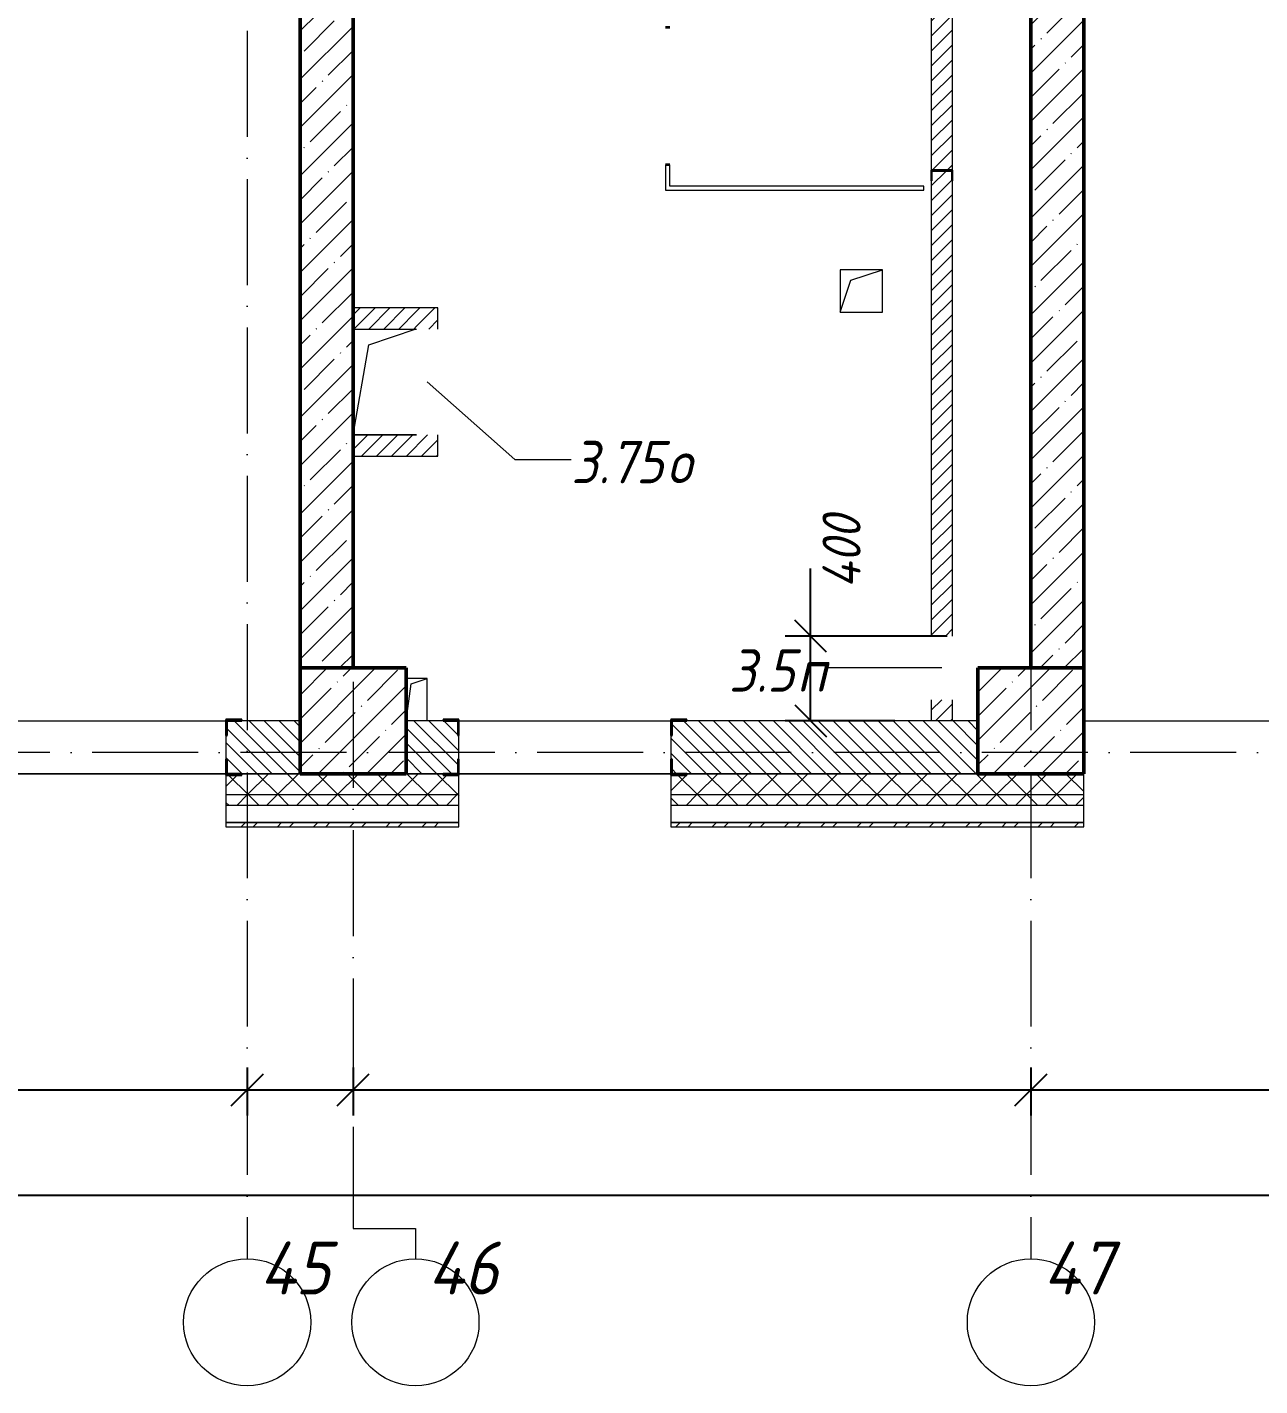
# Model space of a CAD drawing. Header units: millimetres. Extents: x -401725 to 250493, y 305116 to 802890.
# Drawn here: x 206647 to 212466, y 375834 to 382248 of the extents above; entities that cross this region are included whole.
import ezdxf

# ---------------------------------------------------------------- set-up
doc = ezdxf.new("R2010")
doc.units = ezdxf.units.MM
doc.linetypes.add('50_200_ШТРИХ_1Т_ш5_п1_п1_', pattern=[700, 500, -100, 0, -100])
for name, color, linetype, lineweight in [('A-____-____-DIMS', 7, 'Continuous', 9), ('A-DOOR-OPNG-MCUT', 7, 'Continuous', 35), ('A-FLOR-____-OTLN', 7, 'Continuous', 9), ('A-GENM-____-MCUT', 7, 'Continuous', 25), ('A-GENM-____-OTLN', 7, 'Continuous', 9), ('A-GENM-____-OTLN-1', 7, 'Continuous', 25), ('A-GLAZ-____-IDEN', 7, 'Continuous', 9), ('A-WALL-____-MCUT', 7, 'Continuous', 13), ('A-WALL-____-MCUT-1', 7, 'Continuous', 9), ('A-WALL-____-MCUT-2', 7, 'Continuous', 50), ('A-WALL-____-OTLN', 7, 'Continuous', 9), ('A-WALL-____-PATT-1', 7, 'Continuous', 9), ('A-WALL-FNSH-MCUT-1', 7, 'Continuous', 9), ('S-COLS-____-MCUT', 7, 'Continuous', 50), ('S-COLS-____-OTLN', 7, 'Continuous', 9), ('S-GRID-____-IDEN', 7, 'Continuous', 9), ('S-GRID-____-OTLN', 7, 'Continuous', 9), ('S-GRID-____-OTLN-1', 7, '50_200_ШТРИХ_1Т_ш5_п1_п1_', 9)]:
    doc.layers.add(name, color=color, linetype=linetype, lineweight=lineweight)
doc.layers.add('A-DOOR-____-OTLN-1', color=7, linetype='Continuous', lineweight=9, true_color=0xffffff)
doc.styles.add('ISOCPEUR_I', font='isocpeui.ttf', dxfattribs={"width": 0.9, "height": 2.5})
doc.styles.add('ISOCPEUR_I_10', font='isocpeui.ttf', dxfattribs={"width": 0.9, "height": 180})
doc.styles.add('ISOCPEUR_I_11', font='isocpeui.ttf', dxfattribs={"width": 0.9, "height": 200})
doc.styles.add('ISOCPEUR_I_9', font='isocpeui.ttf', dxfattribs={"width": 0.9, "height": 250})
doc.dimstyles.new('ISO-1_8_0_9К_СРЕДНИЙ_Кладочные_3', dxfattribs={"dimscale": 304.8, "dimtxt": 179.276612, "dimasz": 0.492126, "dimexe": 0.393701, "dimexo": 0, "dimgap": 0, "dimtad": 1, "dimdec": 3, "dimrnd": 0.001, "dimdsep": 46, "dimtxsty": 'ISOCPEUR_I_10', "dimblk1": 'OBLIQUE', "dimblk2": 'OBLIQUE', "dimsah": 1, "dimcen": 0.09, "dimdle": 0.393701, "dimazin": 0, "dimtfac": 1, "dimtdec": 4, "dimtix": 1, "dimtmove": 0, "dimatfit": 3, "dimfxl": 1, "dimtvp": 1, "dimtolj": 1, "dimtzin": 0, "dimarcsym": 2})
doc.dimstyles.new('ISO-2_5_0_9К_БОЛЬШОЙ_ОСИ', dxfattribs={"dimscale": 304.8, "dimtxt": 248.995294, "dimasz": 0.492126, "dimexe": 0.393701, "dimexo": 0, "dimgap": 0, "dimtad": 1, "dimdec": 0, "dimzin": 0, "dimdsep": 46, "dimtxsty": 'ISOCPEUR_I', "dimblk1": 'OBLIQUE', "dimblk2": 'OBLIQUE', "dimsah": 1, "dimcen": 0.09, "dimdle": 0.393701, "dimazin": 0, "dimtfac": 1, "dimtdec": 4, "dimtix": 1, "dimtmove": 0, "dimatfit": 3, "dimfxl": 1, "dimtvp": 1, "dimtolj": 1, "dimtzin": 0, "dimarcsym": 2})
pattern_1 = [(45, (144685.44, 323542.24), (-114.04925, 114.04925), []), (45, (144799.49, 323542.24), (-114.04925, 114.04925), [201.612, -40.322, 3.353, -36.97])]
pattern_2 = [(45, (144685.44, 323542.24), (-70.71068, 70.71068), []), (135, (144685.44, 323542.24), (-70.71068, -70.71068), [])]
pattern_3 = [(45, (144685.44, 323542.244), (-35.35534, 35.35534), [])]
pattern_4 = [(135, (144685.44, 323542.244), (-35.35534, -35.35534), [])]

# ---------------------------------------------------------------- blocks, each defined once
blk = doc.blocks.new('BSC_Колонна _Прямоугольная - 500х500-V20-АР1_План отверстий 3 этажа в осях 1-64_Ю-ЯЯ')
at = {"layer": 'S-COLS-____-OTLN'}
h = blk.add_hatch(dxfattribs=at)
h.set_pattern_fill('FP_27', color=256, style=0, pattern_type=2)
h.set_pattern_definition([(45, (-63500, -55431.04), (-114.04925, 114.04925), []), (45, (-63385.95, -55431.04), (-114.04925, 114.04925), [201.613, -40.323, 3.353, -36.97])])
h.paths.add_polyline_path([(-250, -250), (250, -250), (250, 250), (-250, 250)], flags=0)
at = {"layer": 'S-COLS-____-MCUT'}
for p, q in [((250, 250), (-250, 250)), ((-250, 250), (-250, -250)), ((250, -250), (250, 250)), ((-250, -250), (250, -250))]:
    blk.add_line(p, q, dxfattribs=at)
blk = doc.blocks.new('BSC_Колонна _Прямоугольная - 500х500-V61-АР1_План отверстий 3 этажа в осях 1-64_Ю-ЯЯ')
at = {"layer": 'S-COLS-____-OTLN'}
h = blk.add_hatch(dxfattribs=at)
h.set_pattern_fill('FP_69', color=256, style=0, pattern_type=2)
h.set_pattern_definition([(45, (-66700, -55431.04), (-114.04925, 114.04925), []), (45, (-66585.95, -55431.04), (-114.04925, 114.04925), [201.613, -40.323, 3.353, -36.97])])
h.paths.add_polyline_path([(-250, -250), (250, -250), (250, 250), (-250, 250)], flags=0)
at = {"layer": 'S-COLS-____-MCUT'}
for p, q in [((250, 250), (-250, 250)), ((-250, 250), (-250, -250)), ((250, -250), (250, 250)), ((-250, -250), (250, -250))]:
    blk.add_line(p, q, dxfattribs=at)
blk = doc.blocks.new('DOR_ДУ_распашная__1Ст_Прямоугольная_ШЕР - Вн_650х2100h_Кабинки С_у-18405741-АР1_План отверстий 3 этажа в осях 1-64_Ю-ЯЯ')
at = {"layer": 'A-DOOR-OPNG-MCUT'}
for p, q in [((-325, -10), (-325, 10)), ((325, 10), (325, -10))]:
    blk.add_line(p, q, dxfattribs=at)
blk = doc.blocks.new('Фахверк_СКБ_Уголок - 250_2700-27497298-АР1_План отверстий 3 этажа в осях 1-64_Ю-ЯЯ')
at = {"layer": 'A-GENM-____-MCUT'}
for p, q in [((200, 181), (125, 181)), ((125, 181), (125, 106)), ((131, 106), (131, 175)), ((131, 175), (200, 175)), ((200, 175), (200, 181)), ((125, 106), (131, 106)), ((131, -6), (125, -6)), ((125, -6), (125, -81)), ((131, -75), (131, -6)), ((125, -81), (200, -81)), ((200, -75), (131, -75)), ((200, -81), (200, -75))]:
    blk.add_line(p, q, dxfattribs=at)
blk = doc.blocks.new('154_Фахверк_СКБ_Швеллер - Тип_100_3960-28331862-АР1_План отверстий 3 этажа в осях 1-64_Ю-ЯЯ')
at = {"layer": 'A-GENM-____-MCUT'}
for p, q in [((175, 50), (125, 50)), ((125, 50), (125, -50)), ((128, 47), (175, 47)), ((128, -47), (128, 47)), ((175, 47), (175, 50)), ((125, -50), (175, -50)), ((175, -47), (128, -47)), ((175, -50), (175, -47))]:
    blk.add_line(p, q, dxfattribs=at)
blk = doc.blocks.new('AR_Отверстие прямоугольное _в плите_ - AR_Отверстие прямоугольное _в плите_-30459207-АР1_План отверстий 3 этажа в осях 1-64_Ю-ЯЯ')
at = {"layer": 'A-GENM-____-OTLN'}
for p, q in [((100, 100), (-100, 100)), ((-100, 100), (-100, -100)), ((-50, 50), (100, 100)), ((100, -100), (100, 100)), ((-100, -100), (-50, 50)), ((-100, -100), (100, -100))]:
    blk.add_line(p, q, dxfattribs=at)
blk = doc.blocks.new('AR_Отверстие прямоугольное _в плите_ - AR_Отверстие прямоугольное _в плите_-30510843-АР1_План отверстий 3 этажа в осях 1-64_Ю-ЯЯ')
at = {"layer": 'A-GENM-____-OTLN'}
for p, q in [((50, 100), (-50, 100)), ((-50, -100), (-25, 75)), ((-25, 75), (50, 100)), ((50, -100), (50, 100))]:
    blk.add_line(p, q, dxfattribs=at)
blk = doc.blocks.new('AR_Отверстие прямоугольное _в плите_ - AR_Отверстие прямоугольное _в плите_-30459333-АР1_План отверстий 3 этажа в осях 1-64_Ю-ЯЯ')
at = {"layer": 'A-GENM-____-OTLN'}
for p, q in [((-75, 175), (148.4, 249.5)), ((-150, -250), (-75, 175)), ((-150, -250), (150, -250))]:
    blk.add_line(p, q, dxfattribs=at)
blk = doc.blocks.new('Ось сетки - Круг_Ø6_00__ISO-2_5_0_9K_-25732049-АР1_План отверстий 3 этажа в осях 1-64_Ю-ЯЯ')
at = {"layer": 'S-GRID-____-IDEN'}
blk.add_circle((0, 0), 3, dxfattribs=at)
blk = doc.blocks.new('_Oblique')
at = {"color": 0, "linetype": 'ByBlock', "lineweight": -2}
blk.add_line((-0.5, -0.5), (0.5, 0.5), dxfattribs=at)
blk = doc.blocks.new('*D9753')
at = {"layer": 'A-____-____-DIMS', "color": 0, "lineweight": -2, "transparency": 16777216}
for p, q in [((202185.4, 377336.8), (202185.4, 377110.7)), ((207685.4, 377336.8), (207685.4, 377110.7)), ((202065.4, 377230.7), (207805.4, 377230.7))]:
    blk.add_line(p, q, dxfattribs=at)
at = {"layer": 'Defpoints', "color": 0, "transparency": 16777216}
for p in [(202185.4, 377336.8), (207685.4, 377336.8), (207685.4, 377230.7)]:
    blk.add_point(p, dxfattribs=at)
at = {"layer": 'A-____-____-DIMS', "color": 0, "lineweight": -2, "transparency": 16777216, "xscale": 150, "yscale": 150, "zscale": 150, "rotation": 180}
blk.add_blockref('_Oblique', (202185.4, 377230.7), dxfattribs=at)
at = {"layer": 'A-____-____-DIMS', "color": 0, "lineweight": -2, "transparency": 16777216, "xscale": 150, "yscale": 150, "zscale": 150}
blk.add_blockref('_Oblique', (207685.4, 377230.7), dxfattribs=at)
at = {"layer": 'A-____-____-DIMS', "color": 0, "transparency": 16777216, "insert": (204935.4, 377232), "char_height": 2.5, "width": 758.478, "attachment_point": 5, "style": 'ISOCPEUR_I'}
blk.add_mtext('\\A1;5500', dxfattribs=at)
blk = doc.blocks.new('*D9754')
at = {"layer": 'A-____-____-DIMS', "color": 0, "lineweight": -2, "transparency": 16777216}
for p, q in [((207685.4, 377336.8), (207685.4, 377110.7)), ((208185.4, 377336.8), (208185.4, 377110.7)), ((207565.4, 377230.7), (208305.4, 377230.7))]:
    blk.add_line(p, q, dxfattribs=at)
at = {"layer": 'Defpoints', "color": 0, "transparency": 16777216}
for p in [(207685.4, 377336.8), (208185.4, 377336.8), (208185.4, 377230.7)]:
    blk.add_point(p, dxfattribs=at)
at = {"layer": 'A-____-____-DIMS', "color": 0, "lineweight": -2, "transparency": 16777216, "xscale": 150, "yscale": 150, "zscale": 150, "rotation": 180}
blk.add_blockref('_Oblique', (207685.4, 377230.7), dxfattribs=at)
at = {"layer": 'A-____-____-DIMS', "color": 0, "lineweight": -2, "transparency": 16777216, "xscale": 150, "yscale": 150, "zscale": 150}
blk.add_blockref('_Oblique', (208185.4, 377230.7), dxfattribs=at)
at = {"layer": 'A-____-____-DIMS', "color": 0, "transparency": 16777216, "insert": (207935.4, 377232), "char_height": 2.5, "width": 568.858, "attachment_point": 5, "style": 'ISOCPEUR_I'}
blk.add_mtext('\\A1;500', dxfattribs=at)
blk = doc.blocks.new('*D9755')
at = {"layer": 'A-____-____-DIMS', "color": 0, "lineweight": -2, "transparency": 16777216}
for p, q in [((208185.4, 377336.8), (208185.4, 377110.7)), ((211385.4, 377336.8), (211385.4, 377110.7)), ((208065.4, 377230.7), (211505.4, 377230.7))]:
    blk.add_line(p, q, dxfattribs=at)
at = {"layer": 'Defpoints', "color": 0, "transparency": 16777216}
for p in [(208185.4, 377336.8), (211385.4, 377336.8), (211385.4, 377230.7)]:
    blk.add_point(p, dxfattribs=at)
at = {"layer": 'A-____-____-DIMS', "color": 0, "lineweight": -2, "transparency": 16777216, "xscale": 150, "yscale": 150, "zscale": 150, "rotation": 180}
blk.add_blockref('_Oblique', (208185.4, 377230.7), dxfattribs=at)
at = {"layer": 'A-____-____-DIMS', "color": 0, "lineweight": -2, "transparency": 16777216, "xscale": 150, "yscale": 150, "zscale": 150}
blk.add_blockref('_Oblique', (211385.4, 377230.7), dxfattribs=at)
at = {"layer": 'A-____-____-DIMS', "color": 0, "transparency": 16777216, "insert": (209785.4, 377232), "char_height": 2.5, "width": 758.478, "attachment_point": 5, "style": 'ISOCPEUR_I'}
blk.add_mtext('\\A1;3200', dxfattribs=at)
blk = doc.blocks.new('*D9756')
at = {"layer": 'A-____-____-DIMS', "color": 0, "lineweight": -2, "transparency": 16777216}
for p, q in [((211385.4, 377336.8), (211385.4, 377110.7)), ((213635.4, 377336.8), (213635.4, 377110.7)), ((211265.4, 377230.7), (213755.4, 377230.7))]:
    blk.add_line(p, q, dxfattribs=at)
at = {"layer": 'Defpoints', "color": 0, "transparency": 16777216}
for p in [(211385.4, 377336.8), (213635.4, 377336.8), (213635.4, 377230.7)]:
    blk.add_point(p, dxfattribs=at)
at = {"layer": 'A-____-____-DIMS', "color": 0, "lineweight": -2, "transparency": 16777216, "xscale": 150, "yscale": 150, "zscale": 150, "rotation": 180}
blk.add_blockref('_Oblique', (211385.4, 377230.7), dxfattribs=at)
at = {"layer": 'A-____-____-DIMS', "color": 0, "lineweight": -2, "transparency": 16777216, "xscale": 150, "yscale": 150, "zscale": 150}
blk.add_blockref('_Oblique', (213635.4, 377230.7), dxfattribs=at)
at = {"layer": 'A-____-____-DIMS', "color": 0, "transparency": 16777216, "insert": (212510.4, 377232), "char_height": 2.5, "width": 758.478, "attachment_point": 5, "style": 'ISOCPEUR_I'}
blk.add_mtext('\\A1;2250', dxfattribs=at)
blk = doc.blocks.new('*D9695')
at = {"layer": 'A-____-____-DIMS', "color": 0, "lineweight": -2, "transparency": 16777216}
for p, q in [((142335.4, 376840), (142335.4, 376613.9)), ((215735.4, 376840), (215735.4, 376613.9)), ((142215.4, 376733.9), (215855.4, 376733.9))]:
    blk.add_line(p, q, dxfattribs=at)
at = {"layer": 'Defpoints', "color": 0, "transparency": 16777216}
for p in [(142335.4, 376840), (215735.4, 376840), (215735.4, 376733.9)]:
    blk.add_point(p, dxfattribs=at)
at = {"layer": 'A-____-____-DIMS', "color": 0, "lineweight": -2, "transparency": 16777216, "xscale": 150, "yscale": 150, "zscale": 150, "rotation": 180}
blk.add_blockref('_Oblique', (142335.4, 376733.9), dxfattribs=at)
at = {"layer": 'A-____-____-DIMS', "color": 0, "lineweight": -2, "transparency": 16777216, "xscale": 150, "yscale": 150, "zscale": 150}
blk.add_blockref('_Oblique', (215735.4, 376733.9), dxfattribs=at)
at = {"layer": 'A-____-____-DIMS', "color": 0, "transparency": 16777216, "insert": (179035.4, 376735.2), "char_height": 2.5, "width": 971.082, "attachment_point": 5, "style": 'ISOCPEUR_I'}
blk.add_mtext('\\A1;73400', dxfattribs=at)
blk = doc.blocks.new('*D9703')
at = {"layer": 'A-____-____-DIMS', "color": 0, "lineweight": -2, "transparency": 16777216}
for p, q in [((210345.5, 379373.3), (210345.5, 379691.8)), ((210345.5, 378973.3), (210345.5, 379493.3)), ((210990.9, 379373.3), (210225.5, 379373.3)), ((210742.7, 378973.3), (210225.5, 378973.3))]:
    blk.add_line(p, q, dxfattribs=at)
at = {"layer": 'Defpoints', "color": 0, "transparency": 16777216}
for p in [(210990.9, 379373.3), (210345.5, 378973.3), (210742.7, 378973.3)]:
    blk.add_point(p, dxfattribs=at)
at = {"layer": 'A-____-____-DIMS', "color": 0, "lineweight": -2, "transparency": 16777216, "xscale": 150, "yscale": 150, "zscale": 150}
for p, rotation in [((210345.5, 379373.3), 90), ((210345.5, 378973.3), 270)]:
    blk.add_blockref('_Oblique', p, dxfattribs=dict(at, rotation=rotation))
at = {"layer": 'A-____-____-DIMS', "color": 0, "transparency": 16777216, "insert": (210401.5, 379598.8), "char_height": 180, "width": 426.127, "attachment_point": 1, "rotation": 90, "line_spacing_factor": 1.149209, "style": 'ISOCPEUR_I_10'}
blk.add_mtext('\\A1;400', dxfattribs=at)

msp = doc.modelspace()

# ---------------------------------------------------------------- hatches: boundary and pattern name
at = {"layer": 'A-WALL-____-PATT-1'}
h = msp.add_hatch(dxfattribs=at)
h.set_pattern_fill('FP_12', color=256, style=0, pattern_type=2)
h.set_pattern_definition(pattern_1)
h.paths.add_polyline_path([(211385.4376, 379223.2863), (211635.4376, 379223.2863), (211635.4376, 386723.2863), (211385.4376, 386723.2863), (211385.4376, 380765.6971)], flags=0)
h = msp.add_hatch(dxfattribs=at)
h.set_pattern_fill('FP_8', color=256, style=0, pattern_type=2)
h.set_pattern_definition(pattern_3)
h.paths.add_polyline_path([(210915.4376, 378973.2863), (211015.4376, 378973.2863), (211015.4376, 379073.2863), (210915.4376, 379073.2863)], flags=0)
h.paths.add_polyline_path([(211007.6706, 379373.2863), (211015.4376, 379373.2863), (211015.4376, 381523.2863), (211012.4376, 381523.2863), (211012.4376, 381570.2863), (210918.4376, 381570.2863), (210918.4376, 381523.2863), (210915.4376, 381523.2863), (210915.4376, 379373.2863)], flags=0)
h.paths.add_polyline_path([(211012.4376, 381573.2863), (211015.4376, 381573.2863), (211015.4376, 382563.2863), (210915.4376, 382563.2863), (210915.4376, 381573.2863), (210964.9522, 381573.2863)], flags=0)
h.paths.add_polyline_path([(210937.9619, 382963.2863), (211015.4376, 382963.2863), (211015.4376, 383393.2863), (210915.4376, 383393.2863), (210915.4376, 382963.2863)], flags=0)
h.paths.add_polyline_path([(211015.4376, 383893.2863), (211015.4376, 386108.2863), (210915.4376, 386108.2863), (210915.4376, 383893.2863), (210919.9036, 383893.2863)], flags=0)
h.paths.add_polyline_path([(211015.4376, 386408.2863), (211015.4376, 386523.2863), (210915.4376, 386523.2863), (210915.4376, 386408.2863), (211010.6459, 386408.2863)], flags=0)
h = msp.add_hatch(dxfattribs=at)
h.set_pattern_fill('FP_12', color=256, style=0, pattern_type=2)
h.set_pattern_definition(pattern_1)
h.paths.add_polyline_path([(208185.4376, 379223.2863), (208185.4376, 386223.2863), (207935.4376, 386223.2863), (207935.4376, 379223.2863)], flags=0)
h = msp.add_hatch(dxfattribs=at)
h.set_pattern_fill('FP_8', color=256, style=0, pattern_type=2)
h.set_pattern_definition(pattern_3)
h.paths.add_polyline_path([(208185.4376, 380823.2863), (208485.4376, 380823.2863), (208485.4376, 380923.2863), (208185.4376, 380923.2863)], flags=0)
h = msp.add_hatch(dxfattribs=at)
h.set_pattern_fill('FP_8', color=256, style=0, pattern_type=2)
h.set_pattern_definition(pattern_3)
h.paths.add_polyline_path([(208485.4376, 380823.2863), (208585.4376, 380823.2863), (208585.4376, 380923.2863), (208485.4376, 380923.2863)], flags=0)
h = msp.add_hatch(dxfattribs=at)
h.set_pattern_fill('FP_8', color=256, style=0, pattern_type=2)
h.set_pattern_definition(pattern_3)
h.paths.add_polyline_path([(208185.4376, 380223.2863), (208585.4376, 380223.2863), (208585.4376, 380323.2863), (208185.4376, 380323.2863)], flags=0)
h = msp.add_hatch(dxfattribs=at)
h.set_pattern_fill('FP_9', color=256, style=0, pattern_type=2)
h.set_pattern_definition(pattern_4)
h.paths.add_polyline_path([(207591.4376, 378723.2863), (207935.4376, 378723.2863), (207935.4376, 378973.2863), (207591.4376, 378973.2863), (207591.4376, 378904.2863), (207585.4376, 378904.2863), (207585.4376, 378792.2863), (207591.4376, 378792.2863)], flags=0)
h.paths.add_polyline_path([(205710.4376, 378723.2863), (205779.4376, 378723.2863), (205779.4376, 378792.2863), (205785.4376, 378792.2863), (205785.4376, 378904.2863), (205779.4376, 378904.2863), (205779.4376, 378973.2863), (204591.4376, 378973.2863), (204591.4376, 378904.2863), (204585.4376, 378904.2863), (204585.4376, 378792.2863), (204591.4376, 378792.2863), (204591.4376, 378723.2863), (204765.1974, 378723.2863)], flags=0)
h.paths.add_polyline_path([(202779.4376, 378723.2863), (202779.4376, 378792.2863), (202785.4376, 378792.2863), (202785.4376, 378904.2863), (202779.4376, 378904.2863), (202779.4376, 378973.2863), (202435.4376, 378973.2863), (202435.4376, 378723.2863), (202710.4376, 378723.2863)], flags=0)
h = msp.add_hatch(dxfattribs=at)
h.set_pattern_fill('FP_9', color=256, style=0, pattern_type=2)
h.set_pattern_definition(pattern_4)
h.paths.add_polyline_path([(211135.4376, 378723.2863), (211135.4376, 378973.2863), (209691.4376, 378973.2863), (209691.4376, 378904.2863), (209685.4376, 378904.2863), (209685.4376, 378792.2863), (209691.4376, 378792.2863), (209691.4376, 378723.2863), (210067.5903, 378723.2863)], flags=0)
h.paths.add_polyline_path([(208435.4376, 378723.2863), (208679.4376, 378723.2863), (208679.4376, 378792.2863), (208685.4376, 378792.2863), (208685.4376, 378904.2863), (208679.4376, 378904.2863), (208679.4376, 378973.2863), (208435.4376, 378973.2863), (208435.4376, 378729.2863)], flags=0)
h = msp.add_hatch(dxfattribs=at)
h.set_pattern_fill('FP_4', color=256, style=0, pattern_type=2)
h.set_pattern_definition(pattern_2)
h.paths.add_polyline_path([(218904.9117, 378623.2863), (218985.4376, 378623.2863), (218985.4376, 378723.2863), (212635.4376, 378723.2863), (212635.4376, 378623.2863), (215369.9832, 378623.2863)], flags=0)
h.paths.add_polyline_path([(208300.126, 378623.2863), (208685.4376, 378623.2863), (208685.4376, 378717.2863), (208610.4376, 378717.2863), (208610.4376, 378723.2863), (207660.4376, 378723.2863), (207660.4376, 378717.2863), (207585.4376, 378717.2863), (207585.4376, 378623.2863), (207935.4376, 378623.2863)], flags=0)
h.paths.add_polyline_path([(210067.5903, 378623.2863), (211635.4376, 378623.2863), (211635.4376, 378723.2863), (209760.4376, 378723.2863), (209760.4376, 378717.2863), (209685.4376, 378717.2863), (209685.4376, 378623.2863)], flags=0)
h.paths.add_polyline_path([(204660.4376, 378623.2863), (205785.4376, 378623.2863), (205785.4376, 378717.2863), (205710.4376, 378717.2863), (205710.4376, 378723.2863), (204660.4376, 378723.2863), (204660.4376, 378717.2863), (204585.4376, 378717.2863), (204585.4376, 378623.2863), (204591.4376, 378623.2863)], flags=0)
h.paths.add_polyline_path([(202785.4376, 378623.2863), (202785.4376, 378717.2863), (202710.4376, 378717.2863), (202710.4376, 378723.2863), (201660.4376, 378723.2863), (201660.4376, 378717.2863), (201585.4376, 378717.2863), (201585.4376, 378623.2863), (202114.001, 378623.2863)], flags=0)
h.paths.add_polyline_path([(198660.4376, 378623.2863), (199785.4376, 378623.2863), (199785.4376, 378717.2863), (199710.4376, 378717.2863), (199710.4376, 378723.2863), (198660.4376, 378723.2863), (198660.4376, 378717.2863), (198585.4376, 378717.2863), (198585.4376, 378623.2863)], flags=0)
h.paths.add_polyline_path([(196710.4376, 378623.2863), (196785.4376, 378623.2863), (196785.4376, 378717.2863), (196710.4376, 378717.2863), (196710.4376, 378723.2863), (195660.4376, 378723.2863), (195660.4376, 378717.2863), (195585.4376, 378717.2863), (195585.4376, 378623.2863), (195927.876, 378623.2863)], flags=0)
h.paths.add_polyline_path([(192935.4376, 378623.2863), (193785.4376, 378623.2863), (193785.4376, 378717.2863), (193710.4376, 378717.2863), (193710.4376, 378723.2863), (192660.4376, 378723.2863), (192660.4376, 378717.2863), (192585.4376, 378717.2863), (192585.4376, 378623.2863), (192660.4376, 378623.2863)], flags=0)
h.paths.add_polyline_path([(190625.4831, 378623.2863), (190785.4376, 378623.2863), (190785.4376, 378717.2863), (190710.4376, 378717.2863), (190710.4376, 378723.2863), (189110.4376, 378723.2863), (189110.4376, 378717.2863), (189035.4376, 378717.2863), (189035.4376, 378623.2863), (189741.751, 378623.2863)], flags=0)
h.paths.add_polyline_path([(187090.5546, 378623.2863), (187235.4376, 378623.2863), (187235.4376, 378717.2863), (187160.4376, 378717.2863), (187160.4376, 378723.2863), (186110.4376, 378723.2863), (186110.4376, 378717.2863), (186035.4376, 378717.2863), (186035.4376, 378623.2863)], flags=0)
h.paths.add_polyline_path([(184235.4376, 378623.2863), (184235.4376, 378717.2863), (184160.4376, 378717.2863), (184160.4376, 378723.2863), (183110.4376, 378723.2863), (183110.4376, 378717.2863), (183035.4376, 378717.2863), (183035.4376, 378623.2863), (183555.626, 378623.2863)], flags=0)
h.paths.add_polyline_path([(180904.4296, 378623.2863), (181235.4376, 378623.2863), (181235.4376, 378717.2863), (181160.4376, 378717.2863), (181160.4376, 378723.2863), (180110.4376, 378723.2863), (180110.4376, 378717.2863), (180035.4376, 378717.2863), (180035.4376, 378623.2863), (180462.5635, 378623.2863)], flags=0)
h.paths.add_polyline_path([(177110.4376, 378623.2863), (178235.4376, 378623.2863), (178235.4376, 378717.2863), (178160.4376, 378717.2863), (178160.4376, 378723.2863), (177110.4376, 378723.2863), (177110.4376, 378717.2863), (177035.4376, 378717.2863), (177035.4376, 378623.2863), (177041.4376, 378623.2863)], flags=0)
h.paths.add_polyline_path([(174035.4376, 378623.2863), (175235.4376, 378623.2863), (175235.4376, 378717.2863), (175160.4376, 378717.2863), (175160.4376, 378723.2863), (174110.4376, 378723.2863), (174110.4376, 378717.2863), (174035.4376, 378717.2863)], flags=0)
h.paths.add_polyline_path([(172235.4376, 378623.2863), (172235.4376, 378717.2863), (172160.4376, 378717.2863), (172160.4376, 378723.2863), (171110.4376, 378723.2863), (171110.4376, 378717.2863), (171035.4376, 378717.2863), (171035.4376, 378623.2863), (172067.1081, 378623.2863)], flags=0)
h.paths.add_polyline_path([(168110.4376, 378623.2863), (169235.4376, 378623.2863), (169235.4376, 378717.2863), (169160.4376, 378717.2863), (169160.4376, 378723.2863), (168110.4376, 378723.2863), (168110.4376, 378717.2863), (168035.4376, 378717.2863), (168035.4376, 378623.2863), (168041.4376, 378623.2863)], flags=0)
h.paths.add_polyline_path([(166235.4376, 378623.2863), (166235.4376, 378717.2863), (166160.4376, 378717.2863), (166160.4376, 378723.2863), (165110.4376, 378723.2863), (165110.4376, 378717.2863), (165035.4376, 378717.2863), (165035.4376, 378623.2863), (166160.4376, 378623.2863)], flags=0)
h.paths.add_polyline_path([(162885.4376, 378623.2863), (163235.4376, 378623.2863), (163235.4376, 378717.2863), (163160.4376, 378717.2863), (163160.4376, 378723.2863), (162110.4376, 378723.2863), (162110.4376, 378717.2863), (162035.4376, 378717.2863), (162035.4376, 378623.2863), (162385.4376, 378623.2863)], flags=0)
h.paths.add_polyline_path([(161035.4376, 378623.2863), (161035.4376, 378717.2863), (160960.4376, 378717.2863), (160960.4376, 378723.2863), (151235.4376, 378723.2863), (151235.4376, 378623.2863), (160578.5903, 378623.2863)], flags=0)
h.paths.add_polyline_path([(150235.4376, 378623.2863), (150235.4376, 378723.2863), (142235.4376, 378723.2863), (142235.4376, 378623.2863), (148206.3402, 378623.2863)], flags=0)
h = msp.add_hatch(dxfattribs=at)
h.set_pattern_fill('FP_4', color=256, style=0, pattern_type=2)
h.set_pattern_definition(pattern_2)
h.paths.add_polyline_path([(218985.4376, 378573.2863), (218985.4376, 378623.2863), (212635.4376, 378623.2863), (212635.4376, 378573.2863), (218904.9117, 378573.2863)], flags=0)
h.paths.add_polyline_path([(211635.4376, 378573.2863), (211635.4376, 378623.2863), (209685.4376, 378623.2863), (209685.4376, 378573.2863), (210067.5903, 378573.2863)], flags=0)
h.paths.add_polyline_path([(205785.4376, 378573.2863), (205785.4376, 378623.2863), (204585.4376, 378623.2863), (204585.4376, 378573.2863), (204765.1974, 378573.2863)], flags=0)
h.paths.add_polyline_path([(208300.126, 378573.2863), (208685.4376, 378573.2863), (208685.4376, 378623.2863), (207585.4376, 378623.2863), (207585.4376, 378573.2863)], flags=0)
h.paths.add_polyline_path([(202114.001, 378573.2863), (202785.4376, 378573.2863), (202785.4376, 378623.2863), (201585.4376, 378623.2863), (201585.4376, 378573.2863)], flags=0)
h.paths.add_polyline_path([(199785.4376, 378573.2863), (199785.4376, 378623.2863), (198585.4376, 378623.2863), (198585.4376, 378573.2863), (199462.8046, 378573.2863)], flags=0)
h.paths.add_polyline_path([(196785.4376, 378573.2863), (196785.4376, 378623.2863), (195585.4376, 378623.2863), (195585.4376, 378573.2863), (195927.876, 378573.2863)], flags=0)
h.paths.add_polyline_path([(193785.4376, 378573.2863), (193785.4376, 378623.2863), (192585.4376, 378623.2863), (192585.4376, 378573.2863), (193276.6796, 378573.2863)], flags=0)
h.paths.add_polyline_path([(190785.4376, 378573.2863), (190785.4376, 378623.2863), (189035.4376, 378623.2863), (189035.4376, 378573.2863), (190625.4831, 378573.2863)], flags=0)
h.paths.add_polyline_path([(187235.4376, 378573.2863), (187235.4376, 378623.2863), (186035.4376, 378623.2863), (186035.4376, 378573.2863), (187090.5546, 378573.2863)], flags=0)
h.paths.add_polyline_path([(184235.4376, 378573.2863), (184235.4376, 378623.2863), (183035.4376, 378623.2863), (183035.4376, 378573.2863), (183555.626, 378573.2863)], flags=0)
h.paths.add_polyline_path([(181235.4376, 378573.2863), (181235.4376, 378623.2863), (180035.4376, 378623.2863), (180035.4376, 378573.2863), (180904.4296, 378573.2863)], flags=0)
h.paths.add_polyline_path([(177035.4376, 378573.2863), (178235.4376, 378573.2863), (178235.4376, 378623.2863), (177035.4376, 378623.2863)], flags=0)
h.paths.add_polyline_path([(174718.3046, 378573.2863), (175235.4376, 378573.2863), (175235.4376, 378623.2863), (174035.4376, 378623.2863), (174035.4376, 378573.2863)], flags=0)
h.paths.add_polyline_path([(172067.1081, 378573.2863), (172235.4376, 378573.2863), (172235.4376, 378623.2863), (171035.4376, 378623.2863), (171035.4376, 378573.2863), (171183.376, 378573.2863)], flags=0)
h.paths.add_polyline_path([(169235.4376, 378573.2863), (169235.4376, 378623.2863), (168035.4376, 378623.2863), (168035.4376, 378573.2863), (168532.1796, 378573.2863)], flags=0)
h.paths.add_polyline_path([(165880.9831, 378573.2863), (166235.4376, 378573.2863), (166235.4376, 378623.2863), (165035.4376, 378623.2863), (165035.4376, 378573.2863)], flags=0)
h.paths.add_polyline_path([(163229.7867, 378573.2863), (163235.4376, 378573.2863), (163235.4376, 378623.2863), (162035.4376, 378623.2863), (162035.4376, 378573.2863), (162346.0545, 378573.2863)], flags=0)
h.paths.add_polyline_path([(160578.5903, 378573.2863), (161035.4376, 378573.2863), (161035.4376, 378623.2863), (151235.4376, 378623.2863), (151235.4376, 378573.2863), (158811.126, 378573.2863)], flags=0)
h.paths.add_polyline_path([(150235.4376, 378573.2863), (150235.4376, 378623.2863), (142135.4376, 378623.2863), (142135.4376, 378573.2863), (148206.3402, 378573.2863)], flags=0)
h = msp.add_hatch(dxfattribs=at)
h.set_pattern_fill('FP_6', color=256, style=0, pattern_type=2)
h.set_pattern_definition([(45, (144685.44, 323542.24), (-85.53659, 85.53659), []), (45, (144742.46, 323542.24), (-85.53659, 85.53659), [])])
h.paths.add_polyline_path([(218885.4376, 378473.2863), (218885.4376, 378493.2863), (212635.4376, 378493.2863), (212635.4376, 378473.2863), (215369.9832, 378473.2863)], flags=0)
h.paths.add_polyline_path([(211635.4376, 378473.2863), (211635.4376, 378493.2863), (209685.4376, 378493.2863), (209685.4376, 378473.2863), (210067.5903, 378473.2863)], flags=0)
h.paths.add_polyline_path([(207585.4376, 378473.2863), (208685.4376, 378473.2863), (208685.4376, 378493.2863), (207585.4376, 378493.2863)], flags=0)
h.paths.add_polyline_path([(205205.4376, 378473.2863), (205785.4376, 378473.2863), (205785.4376, 378493.2863), (205205.4376, 378493.2863)], flags=0)

# ---------------------------------------------------------------- linework, layer by layer
at = {"layer": 'A-FLOR-____-OTLN'}
msp.add_line((208485.4376, 380323.826), (208185.4376, 380323.826), dxfattribs=at)
at = {"layer": 'A-GLAZ-____-IDEN'}
for p, q in [((208535.4376, 380573.2863), (208948.4441, 380207.456)), ((208948.4441, 380207.456), (209215.3342, 380207.456)), ((210965.4376, 379223.2863), (210423.5788, 379223.2863))]:
    msp.add_line(p, q, dxfattribs=at)
at = {"layer": 'A-WALL-____-MCUT'}
for p, q in [((207935.4376, 378973.2863), (207660.4376, 378973.2863)), ((208610.4376, 378973.2863), (208435.4376, 378973.2863)), ((211135.4376, 378973.2863), (209760.4376, 378973.2863)), ((207585.4376, 378904.2863), (207585.4376, 378792.2863)), ((208685.4376, 378792.2863), (208685.4376, 378904.2863)), ((209685.4376, 378904.2863), (209685.4376, 378792.2863)), ((207585.4376, 378717.2863), (207585.4376, 378493.2863)), ((208685.4376, 378493.2863), (208685.4376, 378717.2863)), ((209685.4376, 378717.2863), (209685.4376, 378493.2863)), ((211635.4376, 378493.2863), (211635.4376, 378723.2863)), ((207585.4376, 378493.2863), (208685.4376, 378493.2863)), ((209685.4376, 378493.2863), (211635.4376, 378493.2863))]:
    msp.add_line(p, q, dxfattribs=at)
at = {"layer": 'A-WALL-____-MCUT-1'}
for p, q in [((207935.4376, 378723.2863), (207660.4376, 378723.2863)), ((207660.4376, 378723.2863), (207935.4376, 378723.2863)), ((208610.4376, 378723.2863), (208435.4376, 378723.2863)), ((208435.4376, 378723.2863), (208610.4376, 378723.2863)), ((211135.4376, 378723.2863), (209760.4376, 378723.2863)), ((209760.4376, 378723.2863), (211135.4376, 378723.2863)), ((208685.4376, 378623.2863), (207585.4376, 378623.2863)), ((211635.4376, 378623.2863), (209685.4376, 378623.2863)), ((208685.4376, 378573.2863), (207585.4376, 378573.2863)), ((211635.4376, 378573.2863), (209685.4376, 378573.2863))]:
    msp.add_line(p, q, dxfattribs=at)
at = {"layer": 'A-WALL-____-MCUT-2'}
for p, q in [((211385.4376, 386723.2863), (211385.4376, 379223.2863)), ((211635.4376, 379223.2863), (211635.4376, 386473.2863)), ((207935.4376, 386223.2863), (207935.4376, 379223.2863)), ((208185.4376, 379223.2863), (208185.4376, 386223.2863))]:
    msp.add_line(p, q, dxfattribs=at)
at = {"layer": 'A-WALL-____-OTLN'}
for p, q in [((205785.4376, 378973.2863), (207585.4376, 378973.2863)), ((208685.4376, 378973.2863), (209685.4376, 378973.2863)), ((211635.4376, 378973.2863), (212635.4376, 378973.2863)), ((205785.4376, 378723.2863), (207585.4376, 378723.2863)), ((207585.4376, 378723.2863), (205785.4376, 378723.2863)), ((208685.4376, 378723.2863), (209685.4376, 378723.2863)), ((209685.4376, 378723.2863), (208685.4376, 378723.2863))]:
    msp.add_line(p, q, dxfattribs=at)
at = {"layer": 'A-WALL-FNSH-MCUT-1'}
for p, q in [((210915.4376, 382563.2863), (210915.4376, 381573.2863)), ((211015.4376, 381573.2863), (211015.4376, 382563.2863)), ((209660.4376, 381598.2863), (209660.4376, 381478.2863)), ((209680.4376, 381498.2863), (209680.4376, 381598.2863)), ((209660.4376, 381478.2863), (210880.4376, 381478.2863)), ((210880.4376, 381498.2863), (209680.4376, 381498.2863)), ((210880.4376, 381478.2863), (210880.4376, 381498.2863)), ((210915.4376, 381523.2863), (210915.4376, 379373.2863)), ((211015.4376, 379373.2863), (211015.4376, 381523.2863)), ((208585.4376, 380923.2863), (208185.4376, 380923.2863)), ((208185.4376, 380923.2863), (208185.4376, 380823.2863)), ((208585.4376, 380823.2863), (208585.4376, 380923.2863)), ((208185.4376, 380823.2863), (208485.4376, 380823.2863)), ((208485.4376, 380323.2863), (208185.4376, 380323.2863)), ((208185.4376, 380323.2863), (208185.4376, 380223.2863)), ((208585.4376, 380223.2863), (208585.4376, 380323.2863)), ((208185.4376, 380223.2863), (208585.4376, 380223.2863)), ((210915.4376, 379073.2863), (210915.4376, 378973.2863)), ((211015.4376, 378973.2863), (211015.4376, 379073.2863)), ((208685.4376, 378493.2863), (207585.4376, 378493.2863)), ((207585.4376, 378493.2863), (207585.4376, 378473.2863)), ((207585.4376, 378473.2863), (208685.4376, 378473.2863)), ((208685.4376, 378473.2863), (208685.4376, 378493.2863)), ((211635.4376, 378493.2863), (209685.4376, 378493.2863)), ((209685.4376, 378493.2863), (209685.4376, 378473.2863)), ((209685.4376, 378473.2863), (211635.4376, 378473.2863)), ((211635.4376, 378473.2863), (211635.4376, 378493.2863))]:
    msp.add_line(p, q, dxfattribs=at)
at = {"layer": 'S-GRID-____-OTLN'}
for p, q in [((208185.4376, 376576.8145), (208479.9464, 376576.8145)), ((208479.9464, 376576.8145), (208479.9464, 376433.8321))]:
    msp.add_line(p, q, dxfattribs=at)
at = {"layer": 'S-GRID-____-OTLN-1'}
for p, q in [((207685.4376, 414435.0957), (207685.4376, 376433.8321)), ((211385.4376, 414435.0957), (211385.4376, 376433.8321)), ((208185.4376, 414161.7479), (208185.4376, 376576.8145)), ((248759.8442, 378823.2863), (140016.6674, 378823.2863))]:
    msp.add_line(p, q, dxfattribs=at)

# ---------------------------------------------------------------- block references
at = {"layer": 'A-DOOR-____-OTLN-1', "rotation": 270}
msp.add_blockref('DOR_ДУ_распашная__1Ст_Прямоугольная_ШЕР - Вн_650х2100h_Кабинки С_у-18405741-АР1_План отверстий 3 этажа в осях 1-64_Ю-ЯЯ', (209670.4376, 381923.2863), dxfattribs=at)
at = {"layer": 'A-GENM-____-OTLN'}
for name, p in [('AR_Отверстие прямоугольное _в плите_ - AR_Отверстие прямоугольное _в плите_-30459207-АР1_План отверстий 3 этажа в осях 1-64_Ю-ЯЯ', (210585.4376, 381003.0794)), ('AR_Отверстие прямоугольное _в плите_ - AR_Отверстие прямоугольное _в плите_-30459333-АР1_План отверстий 3 этажа в осях 1-64_Ю-ЯЯ', (208335.4376, 380573.826)), ('AR_Отверстие прямоугольное _в плите_ - AR_Отверстие прямоугольное _в плите_-30510843-АР1_План отверстий 3 этажа в осях 1-64_Ю-ЯЯ', (208485.4376, 379073.2863))]:
    msp.add_blockref(name, p, dxfattribs=at)
at = {"layer": 'A-GENM-____-OTLN-1'}
for name, p, rotation in [('154_Фахверк_СКБ_Швеллер - Тип_100_3960-28331862-АР1_План отверстий 3 этажа в осях 1-64_Ю-ЯЯ', (210965.4376, 381698.2863), 270.0000000000001), ('Фахверк_СКБ_Уголок - 250_2700-27497298-АР1_План отверстий 3 этажа в осях 1-64_Ю-ЯЯ', (208810.4376, 378898.2863), 180)]:
    msp.add_blockref(name, p, dxfattribs=dict(at, rotation=rotation))
for p in [(207460.4376, 378798.2863), (209560.4376, 378798.2863)]:
    msp.add_blockref('Фахверк_СКБ_Уголок - 250_2700-27497298-АР1_План отверстий 3 этажа в осях 1-64_Ю-ЯЯ', p, dxfattribs=at)
at = {"layer": 'S-COLS-____-OTLN'}
for name, p in [('BSC_Колонна _Прямоугольная - 500х500-V20-АР1_План отверстий 3 этажа в осях 1-64_Ю-ЯЯ', (208185.4376, 378973.2863)), ('BSC_Колонна _Прямоугольная - 500х500-V61-АР1_План отверстий 3 этажа в осях 1-64_Ю-ЯЯ', (211385.4376, 378973.2863))]:
    msp.add_blockref(name, p, dxfattribs=at)
at = {"layer": 'S-GRID-____-IDEN', "xscale": 99.99999999999993, "yscale": 99.99999999999993, "zscale": 99.99999999999993, "rotation": 180}
for p in [(207685.4376, 376133.8321), (208479.9464, 376133.8321), (211385.4376, 376133.8321)]:
    msp.add_blockref('Ось сетки - Круг_Ø6_00__ISO-2_5_0_9K_-25732049-АР1_План отверстий 3 этажа в осях 1-64_Ю-ЯЯ', p, dxfattribs=at)

# ---------------------------------------------------------------- texts
at = {"layer": 'A-GLAZ-____-IDEN', "char_height": 200, "attachment_point": 1, "style": 'ISOCPEUR_I_11'}
for s, insert, width in [('3.75', (209215.3342, 380295.0706), 548.35425), ('\\fISOCPEUR|b0|i1|c204|p34|;\\W.9;о', (209667.7717, 380295.0706), 158.734125), ('3.5', (209959.5294, 379310.9009), 389.620125), ('\\fISOCPEUR|b0|i1|c204|p34|;\\W.9;п', (210280.9982, 379310.9009), 158.734125)]:
    msp.add_mtext(s, dxfattribs=dict(at, insert=insert, width=width))
at = {"layer": 'S-GRID-____-IDEN', "char_height": 250, "width": 425.696062, "attachment_point": 1, "style": 'ISOCPEUR_I_9'}
for s, insert in [('45', (207743.7311, 376515.0195)), ('46', (208538.2398, 376515.0195)), ('47', (211443.7311, 376515.0195))]:
    msp.add_mtext(s, dxfattribs=dict(at, insert=insert))

# ---------------------------------------------------------------- dimensions: what is measured, and where the dimension line sits
at = {"layer": 'A-____-____-DIMS'}
dim = msp.add_linear_dim(base=(210345.4585, 378973.2863), p1=(210990.9148, 379373.2863), p2=(210742.7388, 378973.2863), angle=90, dimstyle='ISO-1_8_0_9К_СРЕДНИЙ_Кладочные_3', override={"dimpost": '<>', "dimfxl": 470.734847}, dxfattribs=at)
dim.commit()
dim.dimension.update_dxf_attribs({"geometry": '*D9703', "text_midpoint": (210521.5108, 379691.8298), "dimtype": 160, "text_rotation": 90})
for base, p1, p2, override, picture, middle in [((207685.4376, 377230.7114), (202185.4376, 377336.7774), (207685.4376, 377336.7774), {"dimpost": '<>', "dimfxl": 5500}, '*D9753', (204935.4376, 377231.9614)), ((208185.4376, 377230.7114), (207685.4376, 377336.7774), (208185.4376, 377336.7774), {"dimpost": '<>', "dimfxl": 500}, '*D9754', (207935.4376, 377231.9614)), ((211385.4376, 377230.7114), (208185.4376, 377336.7774), (211385.4376, 377336.7774), {"dimpost": '<>', "dimfxl": 3200}, '*D9755', (209785.4376, 377231.9614)), ((213635.4376, 377230.7114), (211385.4376, 377336.7774), (213635.4376, 377336.7774), {"dimpost": '<>', "dimfxl": 2250}, '*D9756', (212510.4376, 377231.9614)), ((215735.4376, 376733.9111), (142335.4376, 376839.9772), (215735.4376, 376839.9772), {"dimpost": '<>', "dimfxl": 73400}, '*D9695', (179035.4376, 376735.1772))]:
    dim = msp.add_linear_dim(base=base, p1=p1, p2=p2, dimstyle='ISO-2_5_0_9К_БОЛЬШОЙ_ОСИ', override=override, dxfattribs=at)
    dim.commit()
    dim.dimension.update_dxf_attribs({"geometry": picture, "text_midpoint": middle})

doc.saveas('drawing.dxf')
